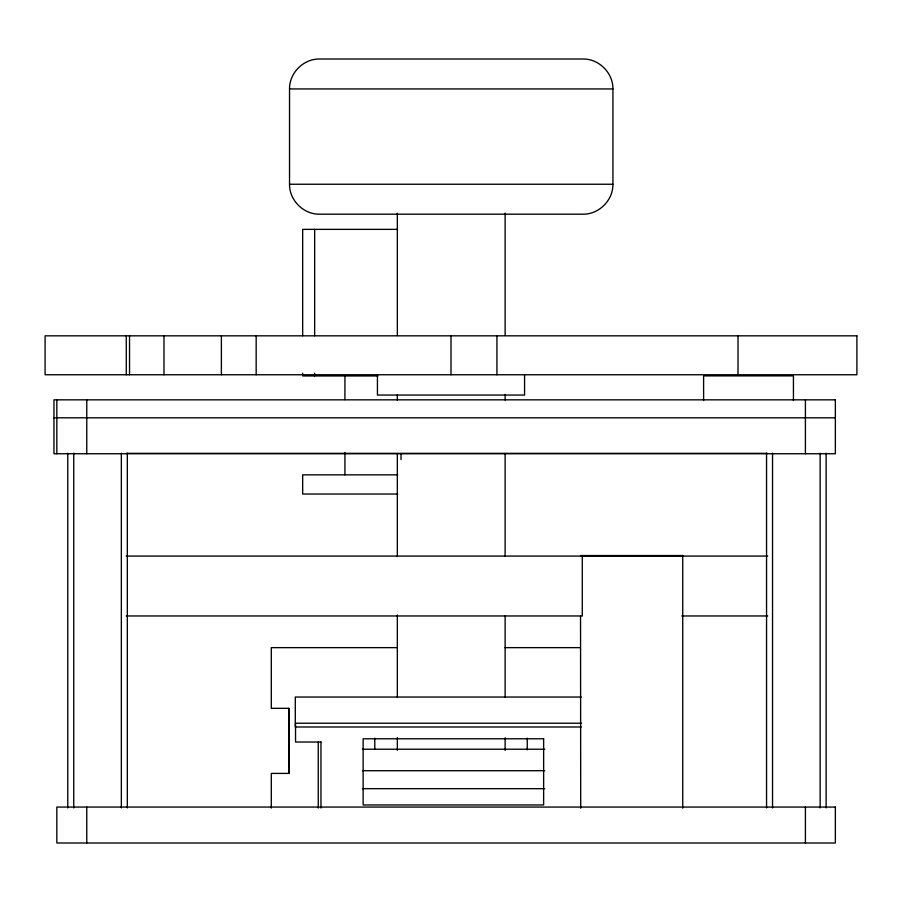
<?xml version="1.0" encoding="UTF-8"?>
<svg xmlns="http://www.w3.org/2000/svg" width="902" height="902" viewBox="0 0 902 902"><rect width="100%" height="100%" fill="white"/><g stroke="black" fill="none" stroke-linecap="round" stroke-linejoin="round"><path stroke-width="1.35" d="M271.299 808.102L271.299 773.409L289.08 773.409L289.08 708.329L271.299 708.329L271.299 647.636L397.308 647.636M289.531 88.948C289.294 72.949 303.478 58.765 319.477 59.002L582.974 59.002C598.973 58.765 613.157 72.949 612.92 88.948L612.92 184.245C613.157 200.255 598.973 214.428 582.974 214.191L319.477 214.191C303.478 214.428 289.294 200.255 289.531 184.245L289.531 88.948L612.92 88.948M289.531 184.245L612.92 184.245M397.557 229.367L302.677 229.367L302.677 335.758M377.882 375.954L302.677 375.954L302.677 373.236M53.962 417.806L835.353 417.806M126.505 453.345L767.252 453.345M397.748 474.847L302.677 474.847L302.677 494.037L397.748 494.037M580.538 555.542L682.938 555.542M126.179 556.083L767.726 556.083M126.179 615.965L582.286 615.965L582.286 556.083M681.811 615.965L767.726 615.965M505.097 647.636L580.121 647.636M581.328 697.043L295.292 697.043L295.292 726.989L581.328 726.989M581.553 723.224L295.518 723.224L295.54 742.019L320.988 742.019M362.48 749.224L544.729 749.224M362.48 770.714L544.729 770.714M362.48 788.675L544.729 788.675M580.538 615.965L580.708 808.192M826.119 453.187L826.119 807.933M820.132 453.187L820.132 807.933M805.407 399.834L805.407 453.74M805.407 807.064L805.407 842.998M793.433 400.544L793.433 375.886L703.605 375.886L703.605 400.544M772.54 453.187L772.54 807.933M766.553 453.187L766.553 807.933M738.016 335.826L738.016 374.758M682.746 555.542L682.746 808.192M527.253 738.152L527.253 749.866M524.569 374.758L524.569 395.053L377.431 395.053L377.431 374.758M505.12 213.097L505.12 335.386M505.12 394.422L505.12 400.048M505.12 453.469L505.12 556.083M505.12 615.965L505.12 697.325M505.12 737.78L505.12 750.385M496.923 335.826L496.923 374.758M451 335.826L451 374.758M401.029 453.943L401.029 459.58M397.331 213.176L397.331 335.578M397.331 394.67L397.331 400.296M397.331 453.762L397.331 556.466M397.331 614.984L397.331 697.167M397.331 737.599L397.331 750.272M374.781 738.152L374.781 748.998M344.925 375.954L344.925 399.642M344.925 452.567L344.925 474.847M320.965 742.019L320.965 808.045M318.271 742.019L318.271 808.045M314.663 229.367L314.663 335.758M314.663 373.236L314.663 375.954M288.73 708.329L288.73 773.409M256.168 335.826L256.168 374.758M221.385 335.826L221.385 374.758M163.984 335.826L163.984 374.758M129.538 335.826L129.538 374.758M127.329 453.187L127.329 807.933M126.28 335.826L126.28 374.758M121.342 453.187L121.342 807.933M86.772 399.834L86.772 453.74M86.772 807.064L86.772 842.998M73.75 453.187L73.75 807.933M67.763 453.187L67.763 807.933M56.837 399.834L56.837 453.74M856.9 335.826L45.1 335.826L45.1 374.758L856.9 374.758L856.9 335.826M835.353 399.834L53.962 399.834L53.962 453.74L835.353 453.74L835.353 399.834M543.635 738.783L363.123 738.783L363.123 804.967L543.635 804.967L543.635 738.783M835.353 807.064L56.837 807.064L56.837 842.998L835.353 842.998L835.353 807.064"/></g></svg>
